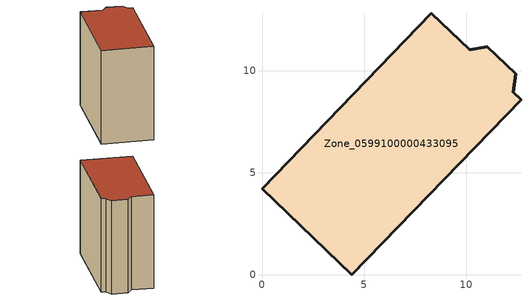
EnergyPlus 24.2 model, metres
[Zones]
Zone_0599100000433095
 floor ground (C_G): 10.17,11.01 11.03,11.17 12.43,9.85 12.31,8.94 12.69,8.56 4.4,0 0,4.21 8.29,12.8 z0
 wall outside (C_F): 4.4,0 12.69,8.56 12.31,8.94 12.43,9.85 11.03,11.17 10.17,11.01 8.29,12.8 0,4.21 4.4,0 z0:11.5
 roof outside (C_R): 10.17,11.01 8.29,12.8 0,4.21 4.4,0 12.69,8.56 12.31,8.94 12.43,9.85 11.03,11.17 z11.5
[BUILDING]
Pand.0599100000433095: North Axis=0; Terrain=City; Loads Convergence Tolerance Value=0.04; Temperature Convergence Tolerance Value=0.4; Solar Distribution=FullExterior; Maximum Number of Warmup Days=25; Minimum Number of Warmup Days=1
[Site:Location]
Rotterdam.The.Hague.AP_ZH_NLD Design_Conditions: Latitude=51.96; Longitude=4.45; Time Zone=1; Elevation=-4.5
[SITE:GROUNDTEMPERATURE:BUILDINGSURFACE]
18, 18, 18, 18, 18, 18, 18, 18, 18, 18, 18, 18
[MATERIAL] Thermal Absorptance=0.9; Solar Absorptance=0.7; Visible Absorptance=0.7
Name | Roughness | Thickness | Conductivity | Density | Specific Heat
G.TI.1946 | MediumSmooth | 0.15 | 1 | 540 | 1210
F.TI.1946 | Rough | 0.3 | 0.857143 | 1920 | 840
R.TI.1946 | MediumRough | 0.2 | 0.1 | 1500 | 1000
[CONSTRUCTION]
C_G: G.TI.1946
C_F: F.TI.1946
C_R: R.TI.1946
[ZONE]
Zone_0599100000433095: Type=1; Multiplier=1; Ceiling Height=Autocalculate; Volume=Autocalculate; Floor Area=autocalculate; Part of Total Floor Area=Yes
[ZONEINFILTRATION:DESIGNFLOWRATE]
Infil_Zone_0599100000433095: Zone or ZoneList or Space or SpaceList=Zone_0599100000433095; Schedule=AlwaysOn; Design Flow Rate Calculation Method=Flow/Area; Flow Rate per Floor Area=0.003; Constant Term Coefficient=1; Temperature Term Coefficient=0; Velocity Term Coefficient=0; Velocity Squared Term Coefficient=0
[HVACTEMPLATE:ZONE:IDEALLOADSAIRSYSTEM]
Zone_0599100000433095: Maximum Heating Supply Air Temperature=50; Minimum Cooling Supply Air Temperature=13; Maximum Heating Supply Air Humidity Ratio=0.0156; Minimum Cooling Supply Air Humidity Ratio=0.0077; Heating Limit=NoLimit; Cooling Limit=NoLimit; Dehumidification Control Type=ConstantSensibleHeatRatio; Cooling Sensible Heat Ratio=0.7; Dehumidification Setpoint=60; Humidification Control Type=None; Humidification Setpoint=30; Outdoor Air Method=None; Outdoor Air Flow Rate per Person=0.00944; Outdoor Air Flow Rate per Zone Floor Area=0; Outdoor Air Flow Rate per Zone=0; Demand Controlled Ventilation Type=None; Outdoor Air Economizer Type=NoEconomizer; Heat Recovery Type=None; Sensible Heat Recovery Effectiveness=0.7; Latent Heat Recovery Effectiveness=0.65
[ZONECONTROL:THERMOSTAT]
ThermostatControl_Zone_0599100000433095: Zone or ZoneList=Zone_0599100000433095; Control Type Schedule=DualSetpointControlType; Control 1=Thermostat_Zone_0599100000433095; Temperature Difference Between Cutout And Setpoint=0
[THERMOSTATSETPOINT:DUALSETPOINT]
Thermostat_Zone_0599100000433095: Heating Setpoint Temperature Schedule=HeatingSetpoint_Zone_0599100000433095; Cooling Setpoint Temperature Schedule=CoolingSetpoint_Zone_0599100000433095
[SCHEDULE:COMPACT]
HeatingSetpoint_Zone_0599100000433095: Through: 12/31, For: AllDays, Until: 24:00, 21
CoolingSetpoint_Zone_0599100000433095: Through: 12/31, For: AllDays, Until: 24:00, 24
DualSetpointControlType: Through: 12/31, For: AllDays, Until: 24:00, 4
AlwaysOn: Through: 12/31, For: AllDays, Until: 24:00, 1
